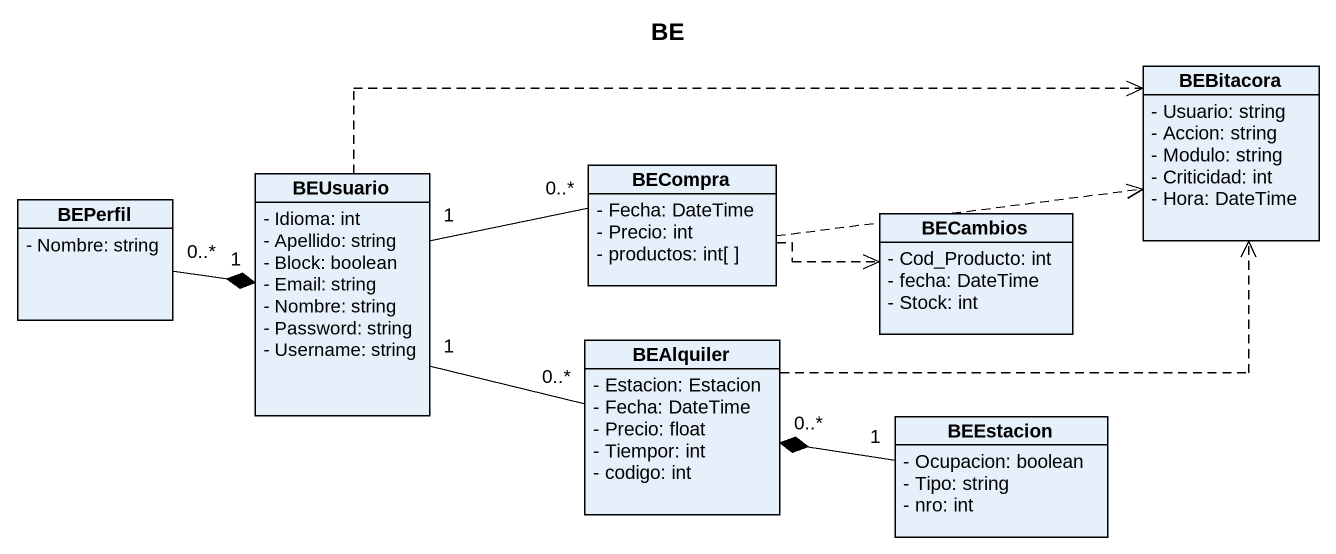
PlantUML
@startuml
title BE
hide circle
hide empty members
skinparam classAttributeIconSize 0
class BEBitacora {
  - Usuario: string
  - Accion: string
  - Modulo: string
  - Criticidad: int
  - Hora: DateTime
}
class BEUsuario {
  - Idioma: int
  - Apellido: string
  - Block: boolean
  - Email: string
  - Nombre: string
  - Password: string
  - Username: string
}
class BECompra {
  - Fecha: DateTime
  - Precio: int
  - productos: int[ ]
}
class BEPerfil {
  - Nombre: string
}
class BECambios {
  - Cod_Producto: int
  - fecha: DateTime
  - Stock: int
}
class BEAlquiler {
  - Estacion: Estacion
  - Fecha: DateTime
  - Precio: float
  - Tiempor: int
  - codigo: int
}
class BEEstacion {
  - Ocupacion: boolean
  - Tipo: string
  - nro: int
}
BEUsuario .right.> BEBitacora
BEUsuario "1" -right- "0..*" BECompra
BEUsuario "1" -right- "0..*" BEAlquiler
BECompra .right.> BEBitacora
BECompra .right.> BECambios
BEPerfil "0..*" -right-* "1" BEUsuario
BEAlquiler .right.> BEBitacora
BEEstacion "1" -left-* "0..*" BEAlquiler
@enduml
